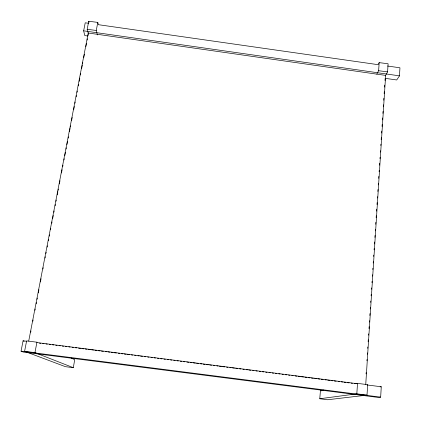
<?xml version="1.0" encoding="UTF-8"?>
<svg xmlns="http://www.w3.org/2000/svg" width="421" height="421" viewBox="0 0 421 421"><rect width="100%" height="100%" fill="white"/><g stroke="black" fill="none" stroke-linecap="round" stroke-linejoin="round"><path stroke-width="0.63" d="M26.581 341.247L23.076 340.794L21.05 351.167L23.192 352.035L377.79 397.371L380.658 397.156L381.268 386.773L367.112 384.957M385.326 78.348L396.714 79.969L399.476 75.854L399.95 67.797L387.541 66.023M366.07 373.916L366.154 372.601M366.917 360.786L367.001 359.476M367.344 354.224L367.428 352.914M367.722 348.32L367.807 347.004M368.149 341.757L368.275 339.789M368.57 335.195L368.654 333.879M368.996 328.627L369.122 326.659M369.417 322.065L369.501 320.755M369.843 315.503L369.97 313.534M370.264 308.94L370.348 307.63M370.69 302.378L370.775 301.062M371.112 295.816L371.196 294.5M371.538 289.253L371.622 287.938M371.959 282.686L372.043 281.375M372.385 276.123L372.469 274.813M372.806 269.561L372.89 268.251M373.232 262.999L373.316 261.688M373.653 256.436L373.737 255.121M374.08 249.874L374.164 248.558M374.458 243.964L374.585 241.996M374.885 237.402L375.011 235.434M375.306 230.84L375.39 229.529M375.732 224.277L375.858 222.309M376.153 217.715L376.279 215.747M376.579 211.153L376.706 209.179M377 204.585L377.127 202.617M377.427 198.023L377.511 196.712M377.848 191.46L377.974 189.492M378.274 184.898L378.358 183.588M378.695 178.336L378.821 176.367M379.121 171.773L379.205 170.458M379.542 165.211L379.668 163.237M379.968 158.649L380.052 157.333M380.389 152.081L380.473 150.771M380.816 145.519L380.9 144.208M381.194 139.614L381.321 137.646M381.615 133.052L381.747 131.084M382.042 126.489L382.168 124.516M382.463 119.922L382.594 117.954M382.889 113.36L383.015 111.391M383.31 106.797L383.442 104.829M383.736 100.235L383.863 98.267M384.157 93.672L384.289 91.704M384.583 87.11L384.71 85.142M385.005 80.548L385.136 78.574M365.749 384.362L385.652 75.396L88.242 33.012L28.702 341.105M323.617 390.046L320.428 390.672L319.771 398.755L327.633 399.745L367.007 395.114L367.675 384.657L357.524 383.378L354.398 383.568M385.652 75.396L385.304 75.954L387.594 71.865L388.109 63.766L379.174 62.629L378.105 64.676L98.356 24.681L97.793 22.408L88.736 21.255L87.173 29.307L88.384 33.643L88.242 33.012M319.771 398.755L356.819 393.83L357.524 383.378M376.811 74.138L378.626 70.723L379.174 62.629M357.703 383.747L38.058 342.72L36.932 342.199L26.618 340.894L24.592 351.335L65.439 366.68L73.312 367.675L74.706 359.681L71.144 358.029M73.312 367.675L34.948 352.64L36.932 342.199M97.409 34.927L96.262 30.465L97.793 22.408M30.717 332.211L30.965 330.922M32.833 321.249L33.085 319.96M34.954 310.288L35.201 308.993M36.195 303.836L36.448 302.546M37.069 299.32L37.316 298.031M38.316 292.874L38.937 289.648M40.432 281.912L41.053 278.686M42.921 269.014L43.174 267.724M45.042 258.052L45.289 256.763M45.91 253.537L46.163 252.247M47.157 247.09L47.405 245.801M48.404 240.644L48.652 239.349M49.273 236.128L49.525 234.839M50.52 229.677L50.767 228.387M51.767 223.23L52.015 221.941M52.636 218.715L53.262 215.494M53.883 212.268L54.13 210.979M55.13 205.822L55.377 204.527M55.998 201.306L56.251 200.017M57.245 194.855L57.866 191.634M58.119 190.345L58.366 189.055M59.361 183.893L59.987 180.672M61.482 172.931L62.103 169.705M62.729 166.484L62.976 165.195M63.971 160.033L64.224 158.743M64.845 155.523L65.466 152.297M66.092 149.071L66.339 147.782M66.96 144.556L67.586 141.335M68.207 138.109L68.455 136.82M69.454 131.662L70.075 128.437M70.323 127.147L70.575 125.858M71.57 120.701L72.191 117.475M73.686 109.734L74.312 106.513M74.933 103.287L75.18 101.998M76.18 96.841L76.427 95.551M77.048 92.325L77.301 91.036M78.295 85.879L78.543 84.584M79.169 81.364L79.79 78.138M80.411 74.912L80.664 73.622M81.658 68.465L82.279 65.239M82.532 63.95L82.779 62.661M83.774 57.503L84.4 54.277M85.895 46.542L86.516 43.316M87.136 40.09L87.389 38.8M88.01 35.58L88.257 34.29M87.852 35.99L84.763 35.553L83.647 30.822L85.216 22.802L88.726 23.308M380.121 386.915L381.268 386.773M24.592 351.335L34.948 352.64M356.819 393.83L367.007 395.114M320.428 390.672L321.633 390.825M87.173 29.307L96.262 30.465M378.626 70.723L387.594 71.865M21.05 351.167L380.658 397.156M39.453 343.147L40.758 343.315M42.71 343.562L44.016 343.731M45.973 343.983L47.278 344.152M49.231 344.399L50.536 344.567M52.493 344.82L53.799 344.988M55.751 345.236L57.056 345.404M59.014 345.657L60.319 345.825M62.271 346.073L63.576 346.241M65.534 346.494L66.839 346.662M68.797 346.909L70.096 347.078M72.054 347.33L73.359 347.499M75.317 347.746L76.617 347.914M78.574 348.167L80.532 348.42M81.837 348.588L83.79 348.835M85.095 349.004L87.052 349.256M88.357 349.425L90.31 349.672M91.615 349.84L93.573 350.093M94.878 350.261L96.835 350.509M98.135 350.677L100.093 350.93M101.398 351.098L103.356 351.346M105.308 351.598L106.613 351.767M107.918 351.935L109.876 352.182M111.181 352.351L113.133 352.603M114.438 352.772L116.396 353.019M118.354 353.272L119.653 353.44M121.611 353.693L122.916 353.856M124.221 354.024L126.174 354.277M127.479 354.445L129.436 354.692M131.394 354.945L132.694 355.113M134.652 355.366L135.957 355.535M137.914 355.782L139.219 355.95M140.519 356.119L142.477 356.371M144.435 356.619L145.74 356.787M147.692 357.04L148.997 357.208M150.955 357.455L152.26 357.624M154.212 357.876L155.517 358.045M157.475 358.292L158.78 358.46M160.738 358.713L162.038 358.881M163.995 359.129L165.3 359.297M167.258 359.55L168.558 359.718M170.516 359.966L171.821 360.134M173.778 360.387L175.078 360.555M177.036 360.802L178.341 360.971M180.299 361.223L181.604 361.392M183.556 361.639L184.861 361.807M186.819 362.06L188.776 362.313M190.076 362.481L192.034 362.728M193.339 362.897L195.297 363.149M196.596 363.318L198.554 363.565M200.512 363.818L201.817 363.986M203.122 364.154L205.074 364.402M206.379 364.57L208.337 364.823M209.642 364.991L211.595 365.239M213.552 365.491L214.857 365.66M216.815 365.912L218.115 366.075M219.42 366.244L221.378 366.496M222.683 366.665L224.635 366.912M226.593 367.165L227.898 367.333M229.855 367.586L231.161 367.749M232.46 367.917L234.418 368.17M235.723 368.338L237.681 368.585M239.633 368.838L240.938 369.007M242.896 369.259L244.201 369.422M246.153 369.675L247.459 369.843M248.764 370.012L250.721 370.264M252.679 370.512L253.979 370.68M255.936 370.933L257.242 371.101M259.199 371.348L260.499 371.517M262.457 371.769L263.762 371.938M265.719 372.185L267.019 372.353M268.977 372.606L270.282 372.774M272.24 373.022L273.545 373.19M275.497 373.443L276.802 373.611M278.76 373.859L280.065 374.027M282.017 374.28L283.322 374.448M285.28 374.695L286.585 374.864M288.538 375.116L289.843 375.285M291.8 375.532L293.105 375.7M295.063 375.953L297.015 376.206M298.321 376.369L300.278 376.621M301.583 376.79L303.536 377.042M304.841 377.211L306.798 377.458M308.104 377.626L310.056 377.879M311.361 378.047L313.319 378.295M314.624 378.463L316.576 378.716M317.881 378.884L319.839 379.132M321.144 379.3L323.102 379.553M325.054 379.805L326.359 379.968M327.664 380.137L329.622 380.389M330.922 380.558L332.879 380.805M334.185 380.973L336.142 381.226M338.095 381.479L339.4 381.642M341.357 381.894L342.662 382.063M343.968 382.231L345.92 382.478M347.225 382.647L349.183 382.899M351.14 383.152L352.44 383.315M83.647 30.822L399.476 75.854M23.076 340.794L24.129 341.299M88.736 21.255L89.026 22.324"/></g></svg>
